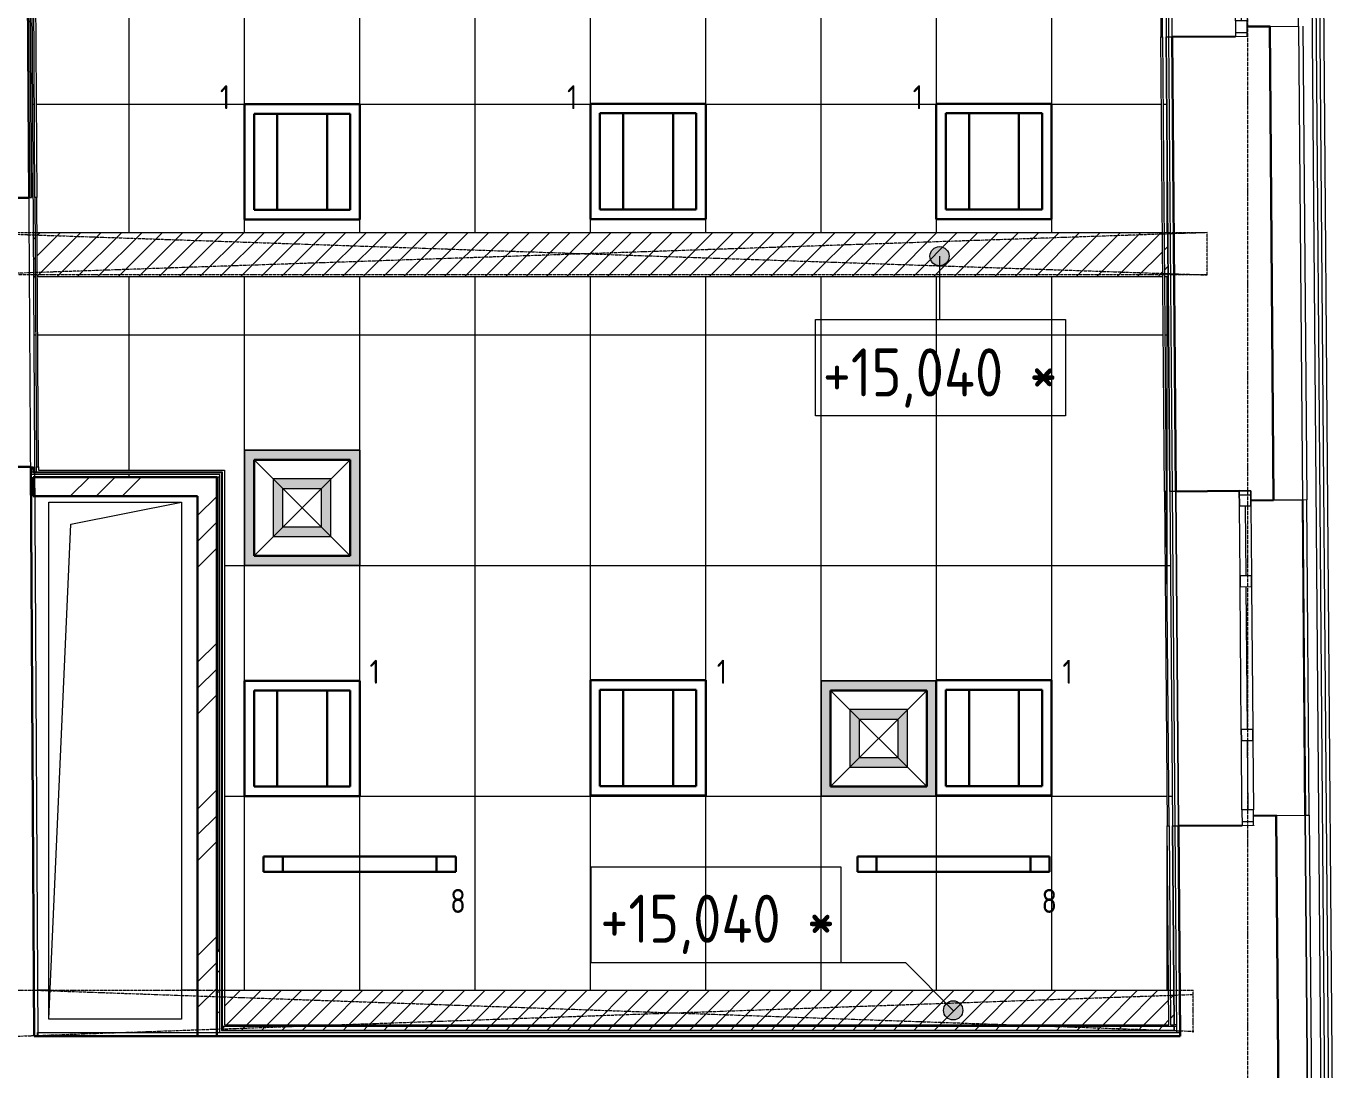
# Model space of a CAD drawing. Header units: millimetres. Extents: x -10051 to 73829, y -4843 to 44223.
# Drawn here: x 48994 to 55818, y 20421 to 25850 of the extents above; entities that cross this region are included whole.
import ezdxf

# ---------------------------------------------------------------- set-up
doc = ezdxf.new("R2010")
doc.units = ezdxf.units.MM
for name, pattern in [('ADSK_Линия сетки', [25, 20, -2.5, 0, -2.5]), ('ADSK_Штрих_ш3 п1_5', [4.5, 3, -1.5]), ('ADSK_Штрихпунктирная 2 точки_ш15 п1_5 п1_5 п1_5', [19.5, 15, -1.5, 0, -1.5, 0, -1.5])]:
    doc.linetypes.add(name, pattern=pattern)
for name, color, linetype, lineweight in [('_ Окна', 7, 'Continuous', 9), ('Аннотация', 7, 'Continuous', 20), ('Каркас', 7, 'Continuous', 18), ('Обобщенные модели', 7, 'Continuous', 18), ('Окна', 7, 'Continuous', 9), ('Оси', 7, 'Continuous', 9), ('Отметки', 7, 'Continuous', 9), ('Потолки', 7, 'Continuous', 9), ('Потолки штриховка', 7, 'Continuous', 9), ('Стены внутренние', 7, 'Continuous', 18), ('Стены наружные', 7, 'Continuous', 18), ('Стены несущие', 7, 'Continuous', 30), ('Стены отделка', 7, 'Continuous', 30), ('Стены штриховка', 7, 'Continuous', 9), ('Узлы', 7, 'Continuous', 18)]:
    doc.layers.add(name, color=color, linetype=linetype, lineweight=lineweight)
doc.layers.add('Линии', color=7, linetype='Continuous', lineweight=9, true_color=0x00a600)
doc.styles.add('GOST Common_2', font='GOST_Common.ttf', dxfattribs={"width": 0.9, "height": 250})
doc.styles.add('GOST Common_4', font='GOST_Common.ttf', dxfattribs={"width": 0.9, "height": 200})
pattern_1 = [(45, (0, 0), (-381.661, 381.661), []), (45, (134.94, 0), (0, 763.322), []), (45, (-134.94, 0), (0, 763.322), [])]
pattern_2 = [(45, (0, 0), (-53.03301, 53.03301), [])]

# ---------------------------------------------------------------- blocks, each defined once
blk = doc.blocks.new('окно трехпол с фрамугой - 1700-2320_h_ _нов_-2116873-План потолков 4-го этажа')
at = {"layer": '_ Окна', "lineweight": 18}
for p, q in [((-870, 75), (-870, 135)), ((-870, 135), (-790, 135)), ((-790, 75), (-870, 75)), ((-790, 135), (-790, 75)), ((-430, 75), (-430, 135)), ((-430, 135), (-370, 135)), ((-370, 75), (-430, 75)), ((-370, 135), (-370, 75)), ((370, 75), (370, 135)), ((370, 135), (430, 135)), ((430, 75), (370, 75)), ((430, 135), (430, 75)), ((790, 135), (790, 75)), ((870, 135), (790, 135)), ((790, 75), (870, 75)), ((870, 75), (870, 135))]:
    blk.add_line(p, q, dxfattribs=at)
at = {"layer": '_ Окна'}
for p, q in [((-850, 75), (-850, 135)), ((-790, 105), (-430, 105)), ((-370, 105), (370, 105)), ((430, 105), (790, 105)), ((850, 75), (850, 135))]:
    blk.add_line(p, q, dxfattribs=at)
at = {"layer": 'Окна'}
for p, q in [((-870, 135), (-870, 75)), ((-790, 135), (-870, 135)), ((-870, 75), (-790, 75)), ((-790, 135), (-430, 135)), ((-430, 75), (-790, 75)), ((-370, 135), (-430, 135)), ((-430, 75), (-370, 75)), ((-370, 135), (370, 135)), ((370, 75), (-370, 75)), ((430, 135), (370, 135)), ((370, 75), (430, 75)), ((430, 135), (790, 135)), ((790, 75), (430, 75)), ((870, 135), (790, 135)), ((790, 75), (870, 75)), ((870, 75), (870, 135))]:
    blk.add_line(p, q, dxfattribs=at)
blk = doc.blocks.new('GM_Отверстие прямоугольное _в плите_ - Отверстие-6377420-План потолков 4-го этажа')
at = {"layer": 'Обобщенные модели'}
for p, q in [((-345, -1345), (-345, 1345)), ((-345, 1345), (345, 1345)), ((-345, -1345), (-345, 1345)), ((-345, 1345), (345, 1345)), ((-230, 1230), (345, 1345)), ((345, 1345), (345, -1345)), ((345, 1345), (345, -1345)), ((-345, -1345), (-230, 1230)), ((345, -1345), (-345, -1345)), ((345, -1345), (-345, -1345))]:
    blk.add_line(p, q, dxfattribs=at)
blk = doc.blocks.new('Высотные отметки - Рамка-12095-План потолков 4-го этажа')
at = {"layer": 'Аннотация'}
for p, q in [((-6.5, 0), (-6.5, 5)), ((-6.5, 5), (6.5, 5)), ((6.5, 5), (6.5, 0)), ((6.5, 0), (-6.5, 0))]:
    blk.add_line(p, q, dxfattribs=at)

msp = doc.modelspace()

# ---------------------------------------------------------------- hatches: boundary and pattern name
at = {"layer": 'Отметки'}
h = msp.add_hatch(color=256, dxfattribs=at)
edge = h.paths.add_edge_path()
edge.add_arc((53746.113, 24653.617), 50, 0, 360)
h = msp.add_hatch(color=256, dxfattribs=at)
edge = h.paths.add_edge_path()
edge.add_arc((53816.989, 20730.302), 50, 0, 360)
at = {"layer": 'Потолки штриховка', "lineweight": 18}
h = msp.add_hatch(dxfattribs=at)
h.set_pattern_fill('FP_53', color=256, style=0, pattern_type=2)
h.set_pattern_definition([(90, (53129.43, 30244.9), (600, -4e-14), []), (0, (53129.4, 30244.9), (0, -1200), [])])
h.paths.add_polyline_path([(50015.929, 20835.573), (50015.929, 23530.09), (50010.929, 23530.09), (50010.929, 23528.09), (50012.929, 23528.09), (50012.929, 20835.573)])
h.paths.add_polyline_path([(50025.929, 20835.573), (54936.948, 20835.573), (54906.841, 24546.33), (49051.579, 24546.33), (49057.652, 23540.09), (50025.929, 23540.09), (50025.929, 21100.017)])
h.paths.add_polyline_path([(54958.04, 20835.573), (54964.949, 20835.573), (54934.937, 24546.33), (54916.937, 24546.33), (54946.948, 20835.573), (54950.811, 20835.573)])
h.paths.add_polyline_path([(49037.801, 23505.09), (50000.929, 23505.09), (50000.929, 23518.09), (49037.723, 23518.09)])
h.paths.add_polyline_path([(49047.652, 23530.09), (49041.579, 24546.33), (49031.578, 24546.33), (49037.651, 23530.09), (49047.481, 23530.09)])
h.paths.add_polyline_path([(49278.658, 24776.511), (54905.075, 24776.511), (54879.117, 27986), (49031.024, 27986), (49050.203, 24776.511), (49057.481, 24776.511)])
h.paths.add_polyline_path([(49030.203, 24776.511), (49040.203, 24776.511), (49021.024, 27986), (49011.024, 27986), (49029.916, 24824.504)])
h.paths.add_polyline_path([(54933.076, 24776.511), (54907.118, 27986), (54889.117, 27986), (54915.968, 24776.511), (54926.841, 24776.511)])
h.paths.add_polyline_path([(50212.605, 27998), (54879.02, 27998), (54877.403, 28198), (49029.757, 28198), (49030.952, 27998), (50093.811, 27998)])
h.paths.add_polyline_path([(54889.02, 27998), (54907.021, 27998), (54905.403, 28198), (54887.403, 28198)])
h.paths.add_polyline_path([(49020.952, 27998), (49019.116, 28198), (49009.757, 28198), (49010.952, 27998), (49019.116, 27998)])
h.paths.add_polyline_path([(49009.685, 28210), (49019.685, 28210), (49018.634, 28385.824), (49008.634, 28385.824), (49009.116, 28305.211)])
h.paths.add_polyline_path([(52629.637, 28210), (54877.306, 28210), (54875.884, 28385.824), (49028.635, 28385.824), (49029.685, 28210), (52364.336, 28210)])
h.paths.add_polyline_path([(54902.841, 28210), (54905.306, 28210), (54902.841, 28385.824), (54885.884, 28385.824), (54887.306, 28210), (54892.769, 28210)])
h.paths.add_polyline_path([(54872.776, 28770.09), (54842.123, 32560.09), (49003.69, 32560.09), (49026.338, 28770.09), (54862.834, 28770.09)])
h.paths.add_polyline_path([(54900.777, 28770.09), (54870.124, 32560.09), (54852.124, 32560.09), (54882.776, 28770.09), (54892.833, 28770.09)])
h.paths.add_polyline_path([(49006.338, 28770.09), (49016.338, 28770.09), (48993.69, 32560.09), (48983.689, 32560.09), (49006.268, 28781.771)])
h.paths.add_polyline_path([(52222.991, 32790.09), (54840.263, 32790.09), (54814.304, 35989.794), (53089.296, 35989.794), (53089.296, 36491.246), (48980.02, 36520.998), (49002.315, 32790.09), (51609.773, 32790.09)])
h.paths.add_polyline_path([(48985.915, 32790.09), (48992.315, 32790.09), (48969.84, 36549.07), (48959.852, 36549), (48982.315, 32790.09), (48983.689, 32790.09)])
h.paths.add_polyline_path([(54850.263, 32790.09), (54868.264, 32790.09), (54842.159, 36017.794), (53119.296, 36017.794), (53119.296, 36019.794), (53117.296, 36020.419), (53117.296, 36491.043), (53099.296, 36491), (53099.296, 35999.794), (54824.304, 35999.794), (54849.808, 32846.442)])
h.paths.add_polyline_path([(53117.296, 36501.044), (53117.296, 36519.044), (48979.853, 36549), (48980.02, 36530.998), (53099.296, 36501.174)])
h.paths.add_polyline_path([(53117.296, 36519.044), (53119.296, 36521.03), (53117.296, 36521.03)])
at = {"layer": 'Потолки штриховка', "lineweight": 18, "true_color": 0x787878}
h = msp.add_hatch(dxfattribs=at)
h.set_pattern_fill('FP_47', color=8, style=0, pattern_type=2)
h.set_pattern_definition(pattern_2)
h.paths.add_polyline_path([(49991.621, 20615.573), (50000.929, 20615.573), (50000.929, 20835.573), (49985.871, 20835.573), (49985.871, 20615.573)])
h.paths.add_polyline_path([(54968.647, 20625.573), (54968.485, 20627.573), (54966.631, 20627.573), (54968.631, 20625.589)])
h.paths.add_polyline_path([(50012.929, 20627.573), (54966.631, 20627.573), (54966.404, 20645.573), (50015.929, 20645.573), (50015.929, 20835.573), (50012.929, 20835.573), (50012.929, 20642.573)])
h.paths.add_polyline_path([(50010.929, 20625.573), (50012.929, 20627.573), (50010.929, 20627.573)])
h.paths.add_polyline_path([(53940.888, 20655.573), (54938.404, 20655.573), (54936.948, 20835.573), (50025.929, 20835.573), (50025.929, 20655.573), (53891.082, 20655.573)])
h.paths.add_polyline_path([(54960.04, 20655.573), (54966.404, 20655.573), (54964.199, 20835.573), (54946.948, 20835.573), (54948.404, 20655.573), (54958.04, 20655.573)])
h.paths.add_polyline_path([(49031.578, 24546.33), (49041.574, 24547.142), (49039.115, 24776.511), (49030.203, 24776.485), (49031.577, 24546.511)])
h.paths.add_polyline_path([(54705.282, 24546.33), (54906.935, 24546.511), (54905.075, 24776.511), (49050.208, 24775.706), (49051.579, 24546.33), (54025.223, 24546.33)])
h.paths.add_polyline_path([(54926.841, 24546.33), (54934.933, 24546.797), (54933.076, 24776.511), (54915.075, 24776.511), (54916.937, 24546.33), (54925.968, 24546.33)])
h.paths.add_polyline_path([(49278.658, 28540.09), (54510.189, 28540.09), (54510.189, 28575.824), (49027.499, 28575.824), (49027.713, 28540.09), (49275.05, 28540.09)])
h.paths.add_polyline_path([(49008.395, 28540.09), (49017.708, 28540.929), (49017.499, 28575.824), (49007.499, 28575.824), (49007.712, 28540.09)])
h.paths.add_polyline_path([(49861.437, 28615.824), (54874.023, 28615.824), (54872.776, 28770.09), (49026.338, 28770.09), (49027.26, 28615.824), (49570.048, 28615.824)])
h.paths.add_polyline_path([(54902.024, 28615.824), (54900.777, 28770.09), (54882.784, 28769.083), (54884.024, 28615.824), (54892.833, 28615.824)])
h.paths.add_polyline_path([(49014.28, 28615.824), (49017.26, 28615.824), (49016.338, 28770.09), (49006.338, 28770.09), (49007.26, 28615.824), (49009.116, 28615.824)])
h.paths.add_polyline_path([(50347.174, 32560.09), (54842.123, 32560.09), (54840.263, 32790.09), (49002.315, 32790.09), (49003.69, 32560.09), (49933.563, 32560.09)])
h.paths.add_polyline_path([(54870.124, 32560.09), (54868.186, 32790.09), (54850.263, 32790.09), (54852.124, 32560.09), (54868.186, 32560.09)])
h = msp.add_hatch(dxfattribs=at)
h.set_pattern_fill('FP_47', color=8, style=0, pattern_type=2)
h.set_pattern_definition(pattern_2)
h.paths.add_polyline_path([(50000.929, 20835.573), (50000.929, 21045.573), (49985.871, 21045.573), (49985.871, 20835.573), (49995.974, 20835.573)])
at = {"layer": 'Стены внутренние', "lineweight": 9}
h = msp.add_hatch(dxfattribs=at)
h.set_pattern_fill('FP_1', color=256, style=0, pattern_type=2)
h.set_pattern_definition(pattern_1)
h.paths.add_polyline_path([(49278.658, 23405.09), (49985.871, 23405.09), (49985.871, 23505.09), (49037.806, 23504.223), (49038.398, 23405.09), (49111.621, 23405.09)])
h = msp.add_hatch(dxfattribs=at)
h.set_pattern_fill('FP_1', color=256, style=0, pattern_type=2)
h.set_pattern_definition(pattern_1)
h.paths.add_polyline_path([(49985.871, 20595.573), (49985.871, 23405.09), (49885.871, 23405.09), (49885.871, 20595.573), (49971.621, 20595.573)])
at = {"layer": 'Узлы', "true_color": 0x939393}
h = msp.add_hatch(color=252, dxfattribs=at)
h.paths.add_polyline_path([(50729.432, 23044.906), (50729.432, 23644.906), (50129.432, 23644.906), (50129.432, 23044.906), (50679.432, 23044.906)])
h.paths.add_polyline_path([(50444.216, 23094.906), (50179.432, 23094.906), (50179.432, 23594.906), (50679.432, 23594.906), (50679.432, 23094.906)])
h.paths.add_polyline_path([(50579.432, 23194.906), (50579.432, 23494.906), (50279.432, 23494.906), (50279.432, 23194.906), (50579.116, 23194.906)])
h.paths.add_polyline_path([(50529.432, 23244.906), (50329.432, 23244.906), (50329.432, 23444.906), (50529.432, 23444.906)])
h = msp.add_hatch(color=252, dxfattribs=at)
h.paths.add_polyline_path([(53129.432, 21844.906), (53729.432, 21844.906), (53729.432, 22444.906), (53129.432, 22444.906), (53129.432, 21894.906)])
h.paths.add_polyline_path([(53679.432, 21894.906), (53179.432, 21894.906), (53179.432, 22394.906), (53679.432, 22394.906)])
h.paths.add_polyline_path([(53529.432, 21994.906), (53579.432, 21994.906), (53579.432, 22294.906), (53279.432, 22294.906), (53279.432, 21994.906), (53329.432, 21994.906)])
h.paths.add_polyline_path([(53329.432, 22044.906), (53329.432, 22244.906), (53529.432, 22244.906), (53529.432, 22044.906)])

# ---------------------------------------------------------------- linework, layer by layer
at = {"layer": 'Каркас', "color": 8, "linetype": 'ADSK_Штрих_ш3 п1_5', "lineweight": 9, "true_color": 0x808080}
for p, q in [((49991.621, 23505.09), (49991.621, 21045.573)), ((49111.621, 20835.573), (49053.753, 20835.573)), ((49885.871, 20835.573), (49801.621, 20835.573))]:
    msp.add_line(p, q, dxfattribs=at)
at = {"layer": 'Линии', "color": 5, "lineweight": 30, "true_color": 0x0000ff}
for p, q in [((50129.432, 25444.906), (50729.432, 25444.906)), ((50129.432, 24844.906), (50129.432, 25444.906)), ((50679.432, 25394.906), (50179.432, 25394.906)), ((50179.432, 25394.906), (50179.432, 24894.906)), ((50299.432, 25394.906), (50299.432, 24894.906)), ((50559.432, 25394.906), (50559.432, 24894.906)), ((50679.432, 24894.906), (50679.432, 25394.906)), ((50729.432, 25444.906), (50729.432, 24844.906)), ((51929.431, 25447.338), (52529.431, 25447.338)), ((51929.431, 24847.338), (51929.431, 25447.338)), ((52479.431, 25397.338), (51979.431, 25397.338)), ((51979.431, 25397.338), (51979.431, 24897.338)), ((52099.431, 25397.338), (52099.431, 24897.338)), ((52359.431, 25397.338), (52359.431, 24897.338)), ((52479.431, 24897.338), (52479.431, 25397.338)), ((52529.431, 25447.338), (52529.431, 24847.338)), ((50729.432, 24844.906), (50129.432, 24844.906)), ((50179.432, 24894.906), (50679.432, 24894.906)), ((52529.431, 24847.338), (51929.431, 24847.338)), ((51979.431, 24897.338), (52479.431, 24897.338)), ((50679.432, 23594.906), (50179.432, 23594.906)), ((50179.432, 23594.906), (50179.432, 23094.906)), ((50679.432, 23094.906), (50679.432, 23594.906)), ((50179.432, 23094.906), (50679.432, 23094.906)), ((51929.431, 22447.338), (52529.431, 22447.338)), ((51929.431, 21847.338), (51929.431, 22447.338)), ((52479.431, 22397.338), (51979.431, 22397.338)), ((51979.431, 22397.338), (51979.431, 21897.338)), ((52099.431, 22397.338), (52099.431, 21897.338)), ((52359.431, 22397.338), (52359.431, 21897.338)), ((52479.431, 21897.338), (52479.431, 22397.338)), ((52529.431, 22447.338), (52529.431, 21847.338)), ((53679.432, 22394.906), (53179.432, 22394.906)), ((53179.432, 22394.906), (53179.432, 21894.906)), ((53679.432, 21894.906), (53679.432, 22394.906)), ((53729.431, 22447.338), (54329.431, 22447.338)), ((53729.431, 21847.338), (53729.431, 22447.338)), ((54279.431, 22397.338), (53779.431, 22397.338)), ((53779.431, 22397.338), (53779.431, 21897.338)), ((53899.431, 22397.338), (53899.431, 21897.338)), ((54159.431, 22397.338), (54159.431, 21897.338)), ((54279.431, 21897.338), (54279.431, 22397.338)), ((54329.431, 22447.338), (54329.431, 21847.338)), ((52529.431, 21847.338), (51929.431, 21847.338)), ((51979.431, 21897.338), (52479.431, 21897.338)), ((53179.432, 21894.906), (53679.432, 21894.906)), ((54329.431, 21847.338), (53729.431, 21847.338)), ((53779.431, 21897.338), (54279.431, 21897.338)), ((50228.93, 21450.799), (50228.93, 21530.799)), ((50228.93, 21530.799), (51228.93, 21530.799)), ((50328.93, 21450.799), (50328.93, 21530.799)), ((51128.93, 21530.799), (51128.93, 21450.799)), ((51228.93, 21530.799), (51228.93, 21450.799)), ((53318.93, 21450.799), (53318.93, 21530.799)), ((53318.93, 21530.799), (54318.93, 21530.799)), ((53418.93, 21450.799), (53418.93, 21530.799)), ((54218.93, 21530.799), (54218.93, 21450.799)), ((54318.93, 21530.799), (54318.93, 21450.799)), ((51228.93, 21450.799), (50228.93, 21450.799)), ((54318.93, 21450.799), (53318.93, 21450.799))]:
    msp.add_line(p, q, dxfattribs=at)
at = {"layer": 'Линии', "color": 1, "lineweight": 30, "true_color": 0xff0000}
for p, q in [((53729.431, 25447.338), (54329.431, 25447.338)), ((53729.431, 24847.338), (53729.431, 25447.338)), ((54279.431, 25397.338), (53779.431, 25397.338)), ((53779.431, 25397.338), (53779.431, 24897.338)), ((53899.431, 25397.338), (53899.431, 24897.338)), ((54159.431, 25397.338), (54159.431, 24897.338)), ((54279.431, 24897.338), (54279.431, 25397.338)), ((54329.431, 25447.338), (54329.431, 24847.338)), ((54329.431, 24847.338), (53729.431, 24847.338)), ((53779.431, 24897.338), (54279.431, 24897.338)), ((50129.432, 22444.906), (50729.432, 22444.906)), ((50129.432, 21844.906), (50129.432, 22444.906)), ((50679.432, 22394.906), (50179.432, 22394.906)), ((50179.432, 22394.906), (50179.432, 21894.906)), ((50299.432, 22394.906), (50299.432, 21894.906)), ((50559.432, 22394.906), (50559.432, 21894.906)), ((50679.432, 21894.906), (50679.432, 22394.906)), ((50729.432, 22444.906), (50729.432, 21844.906)), ((50729.432, 21844.906), (50129.432, 21844.906)), ((50179.432, 21894.906), (50679.432, 21894.906))]:
    msp.add_line(p, q, dxfattribs=at)
at = {"layer": 'Линии', "color": 7, "linetype": 'ADSK_Штрихпунктирная 2 точки_ш15 п1_5 п1_5 п1_5'}
for p, q in [((48689.761, 24776.511), (55138.737, 24556.511)), ((55138.737, 24776.511), (48689.761, 24556.511)), ((48689.761, 24776.511), (55138.737, 24776.511)), ((55138.737, 24556.511), (55138.737, 24776.511)), ((55138.737, 24556.511), (48689.761, 24556.511)), ((48905.862, 20835.573), (55065.862, 20835.573)), ((49033.753, 20835.573), (55069.959, 20621.523)), ((55065.862, 20615.573), (55065.862, 20835.573)), ((48905.862, 20594.691), (55061.993, 20812.993))]:
    msp.add_line(p, q, dxfattribs=at)
at = {"layer": 'Линии', "color": 7, "lineweight": 18}
for p, q in [((50129.432, 23644.906), (50729.432, 23644.906)), ((50129.432, 23044.906), (50129.432, 23644.906)), ((50729.432, 23644.906), (50729.432, 23044.906)), ((50179.432, 23594.906), (50679.432, 23094.906)), ((50679.432, 23594.906), (50179.432, 23094.906)), ((50729.432, 23044.906), (50129.432, 23044.906)), ((53129.432, 22444.906), (53729.432, 22444.906)), ((53129.432, 21844.906), (53129.432, 22444.906)), ((53179.432, 22394.906), (53679.432, 21894.906)), ((53679.432, 22394.906), (53179.432, 21894.906)), ((53729.432, 22444.906), (53729.432, 21844.906)), ((53729.432, 21844.906), (53129.432, 21844.906))]:
    msp.add_line(p, q, dxfattribs=at)
at = {"layer": 'Линии', "color": 7}
for p, q in [((50729.432, 23644.906), (50129.432, 23644.906)), ((50129.432, 23644.906), (50129.432, 23044.906)), ((50729.432, 23044.906), (50729.432, 23644.906)), ((50179.432, 23094.906), (50179.432, 23594.906)), ((50179.432, 23594.906), (50679.432, 23594.906)), ((50679.432, 23594.906), (50679.432, 23094.906)), ((50279.432, 23494.906), (50279.432, 23194.906)), ((50579.432, 23494.906), (50279.432, 23494.906)), ((50579.432, 23194.906), (50579.432, 23494.906)), ((50329.432, 23444.906), (50529.432, 23444.906)), ((50329.432, 23244.906), (50329.432, 23444.906)), ((50529.432, 23444.906), (50529.432, 23244.906)), ((50529.432, 23244.906), (50329.432, 23244.906)), ((50279.432, 23194.906), (50579.432, 23194.906)), ((50679.432, 23094.906), (50179.432, 23094.906)), ((50129.432, 23044.906), (50729.432, 23044.906)), ((53729.432, 22444.906), (53129.432, 22444.906)), ((53129.432, 22444.906), (53129.432, 21844.906)), ((53179.432, 21894.906), (53179.432, 22394.906)), ((53179.432, 22394.906), (53679.432, 22394.906)), ((53679.432, 22394.906), (53679.432, 21894.906)), ((53729.432, 21844.906), (53729.432, 22444.906)), ((53279.432, 22294.906), (53279.432, 21994.906)), ((53579.432, 22294.906), (53279.432, 22294.906)), ((53579.432, 21994.906), (53579.432, 22294.906)), ((53329.432, 22244.906), (53529.432, 22244.906)), ((53329.432, 22044.906), (53329.432, 22244.906)), ((53529.432, 22244.906), (53529.432, 22044.906)), ((53529.432, 22044.906), (53329.432, 22044.906)), ((53279.432, 21994.906), (53579.432, 21994.906)), ((53129.432, 21844.906), (53729.432, 21844.906)), ((53679.432, 21894.906), (53179.432, 21894.906))]:
    msp.add_line(p, q, dxfattribs=at)
at = {"layer": 'Оси', "linetype": 'ADSK_Линия сетки'}
msp.add_line((55349.565, -3698.875), (55349.565, 44222.998), dxfattribs=at)
at = {"layer": 'Отметки', "lineweight": 20}
for p, q in [((53746.113, 24653.617), (53746.113, 24323.748)), ((53746.113, 24323.748), (53750.964, 24323.748)), ((53570.205, 20977.086), (52583.059, 20977.086)), ((53816.989, 20730.302), (53570.205, 20977.086))]:
    msp.add_line(p, q, dxfattribs=at)
at = {"layer": 'Отметки'}
for centre in [(53746.113, 24653.617), (53816.989, 20730.302)]:
    msp.add_circle(centre, 50, dxfattribs=at)
at = {"layer": 'Потолки'}
for p, q in [((49030.203, 24776.511), (49040.203, 24776.511)), ((49050.203, 24776.511), (54905.075, 24776.511)), ((54915.075, 24776.511), (54933.076, 24776.511)), ((49041.579, 24546.33), (49031.578, 24546.33)), ((54906.936, 24546.33), (49051.579, 24546.33)), ((54934.937, 24546.33), (54916.937, 24546.33)), ((50000.929, 23505.09), (49985.871, 23505.09)), ((49985.871, 21045.573), (50000.929, 21045.573)), ((49985.871, 20835.573), (50000.929, 20835.573)), ((50012.929, 20835.573), (50015.929, 20835.573)), ((50025.929, 20835.573), (54936.948, 20835.573)), ((54946.948, 20835.573), (54964.949, 20835.573))]:
    msp.add_line(p, q, dxfattribs=at)
at = {"layer": 'Стены внутренние'}
for p, q in [((54882.77, 27534.407), (54896.842, 25794.464)), ((54906.841, 25794.545), (54892.769, 27534.488)), ((54922.776, 27533.731), (54936.84, 25794.787)), ((54956.84, 25794.949), (54942.776, 27533.892)), ((49039.115, 24958.525), (49047.481, 23558.55)), ((49057.481, 23558.609), (49049.115, 24958.584)), ((54915.968, 23429.547), (54930.041, 21689.604)), ((54940.04, 21689.685), (54925.968, 23429.628)), ((54955.975, 23428.87), (54970.039, 21689.927)), ((54975.975, 23429.032), (54990.039, 21690.089)), ((54990.039, 21690.089), (54975.975, 23429.032))]:
    msp.add_line(p, q, dxfattribs=at)
at = {"layer": 'Стены наружные'}
for p, q in [((55758.359, 16954.954), (55629.109, 32935.97)), ((55778.357, 16955.116), (55649.107, 32936.06)), ((55798.355, 16955.277), (55669.107, 32936.15)), ((55818.141, 16981.757), (55689.318, 32909.958)), ((54910.769, 27534.633), (54924.841, 25794.69)), ((55613.839, 25850.264), (55600.576, 27490.211)), ((54943.968, 23429.773), (54958.04, 21689.83)), ((55647.038, 21745.404), (55633.775, 23385.351)), ((55636.349, 23385.371), (55649.613, 21745.425)), ((55669.612, 21745.587), (55656.349, 23385.533))]:
    msp.add_line(p, q, dxfattribs=at)
at = {"layer": 'Стены несущие'}
for p, q in [((49009.116, 24958.345), (48984.281, 29114.271)), ((54956.84, 25794.949), (55286.829, 25797.618)), ((54975.967, 23430.032), (54956.84, 25794.949)), ((55346.423, 25848.102), (55466.419, 25849.072)), ((55346.827, 25798.103), (55346.835, 25797.103)), ((55466.427, 25848.072), (55463.852, 25848.051)), ((55463.852, 25848.051), (55483.78, 23384.137)), ((55483.78, 23384.137), (55463.852, 25848.051)), ((55466.419, 25849.072), (55466.427, 25848.072)), ((49009.116, 24958.345), (48499.125, 24955.298)), ((48507.491, 23555.323), (49017.482, 23558.37)), ((49035.187, 20595.573), (49017.482, 23558.37)), ((49017.651, 23530.09), (49017.482, 23558.37)), ((49030.391, 23405.09), (49030.391, 23505.09)), ((49030.391, 23505.09), (49985.871, 23505.09)), ((49985.871, 23505.09), (49985.871, 20595.573)), ((55305.956, 23432.701), (54975.967, 23430.032)), ((49885.871, 23405.09), (49030.391, 23405.09)), ((49885.871, 20595.573), (49885.871, 23405.09)), ((55483.78, 23384.137), (55366.358, 23383.188)), ((55379.622, 21743.241), (55499.618, 21744.212)), ((55499.626, 21743.212), (55497.051, 21743.191)), ((55516.008, 19399.266), (55497.051, 21743.191)), ((55499.618, 21744.212), (55499.626, 21743.212)), ((54990.039, 21690.089), (55320.028, 21692.758)), ((54998.891, 20595.573), (54990.039, 21690.089)), ((55380.026, 21693.243), (55380.034, 21692.243)), ((49035.187, 20595.573), (54998.891, 20595.573))]:
    msp.add_line(p, q, dxfattribs=at)
at = {"layer": 'Стены отделка', "lineweight": 9}
for p, q in [((48959.661, 36581.018), (49055.188, 20595.583)), ((49035.188, 20595.463), (48975.915, 30514.246)), ((48996.281, 29114.343), (49021.116, 24958.417)), ((49039.115, 24958.525), (49014.28, 29114.45)), ((49024.28, 29114.51), (49049.115, 24958.584)), ((54924.841, 25794.69), (54956.84, 25794.949)), ((54956.84, 25794.949), (54975.975, 23429.032)), ((55463.852, 25848.051), (55463.844, 25849.051)), ((55466.419, 25849.072), (55613.839, 25850.264)), ((55613.839, 25850.264), (55633.775, 23385.351)), ((55636.349, 23385.371), (55616.414, 25850.285)), ((55636.413, 25850.447), (55656.349, 23385.533)), ((54896.842, 25794.464), (54906.841, 25794.545)), ((54915.968, 23429.547), (54896.842, 25794.464)), ((54906.841, 25794.545), (54925.968, 23429.628)), ((54943.968, 23429.773), (54924.841, 25794.69)), ((54936.84, 25794.787), (54955.975, 23428.87)), ((49009.112, 24959.021), (49021.112, 24959.093)), ((49009.116, 24958.345), (49009.112, 24959.021)), ((49021.116, 24958.417), (49009.116, 24958.345)), ((49021.112, 24959.093), (49021.116, 24958.417)), ((49021.116, 24958.417), (49021.116, 24958.417)), ((49049.115, 24958.584), (49039.115, 24958.525)), ((49017.482, 23558.37), (49029.482, 23558.442)), ((49029.482, 23558.442), (49029.482, 23558.442)), ((49029.482, 23558.442), (49029.651, 23530.09)), ((49029.482, 23558.442), (49029.651, 23530.09)), ((49047.481, 23558.55), (49057.481, 23558.609)), ((49047.652, 23530.09), (49047.481, 23558.55)), ((49057.481, 23558.609), (49057.592, 23540.09)), ((49029.651, 23530.09), (49017.651, 23530.09)), ((50000.929, 23518.09), (49017.723, 23518.09)), ((50015.929, 23530.09), (49029.651, 23530.09)), ((49057.592, 23540.09), (50025.929, 23540.09)), ((50000.929, 20615.573), (50000.929, 23518.09)), ((50012.929, 23528.09), (50012.929, 20627.573)), ((50015.929, 20645.573), (50015.929, 23530.09)), ((50025.929, 23540.09), (50025.929, 20655.573)), ((54925.968, 23429.628), (54915.968, 23429.547)), ((54955.967, 23429.87), (54943.968, 23429.773)), ((54975.975, 23429.032), (54955.975, 23428.87)), ((55633.775, 23385.351), (55483.78, 23384.137)), ((55656.349, 23385.533), (55636.349, 23385.371)), ((55497.051, 21743.191), (55497.043, 21744.191)), ((55499.618, 21744.212), (55647.038, 21745.404)), ((55647.038, 21745.404), (55666.003, 19400.479)), ((55649.613, 21745.425), (55669.612, 21745.587)), ((55668.578, 19400.5), (55649.613, 21745.425)), ((55669.612, 21745.587), (55688.577, 19400.661)), ((54930.041, 21689.604), (54940.04, 21689.685)), ((54938.404, 20655.573), (54930.041, 21689.604)), ((54940.04, 21689.685), (54948.404, 20655.573)), ((54958.04, 21689.83), (54990.039, 21690.089)), ((54966.404, 20655.573), (54958.04, 21689.83)), ((54970.039, 21689.927), (54978.731, 20615.308)), ((54990.039, 21690.089), (54998.73, 20615.469)), ((49052.329, 20595.573), (49052.329, 20615.573)), ((49052.329, 20615.573), (54998.891, 20615.573)), ((50012.929, 20627.573), (54966.631, 20627.573)), ((54966.485, 20645.573), (50015.929, 20645.573)), ((50025.929, 20655.573), (54938.404, 20655.573)), ((54948.404, 20655.573), (54966.404, 20655.573)), ((54966.631, 20627.573), (54966.485, 20645.573)), ((54998.73, 20615.469), (54978.731, 20615.308)), ((54998.891, 20615.573), (54998.891, 20595.573)), ((49055.188, 20595.583), (49035.188, 20595.463))]:
    msp.add_line(p, q, dxfattribs=at)
at = {"layer": 'Стены штриховка'}
for p, q in [((48994.281, 29114.331), (49019.116, 24958.405)), ((54945.967, 23429.789), (54926.841, 25794.707)), ((49019.112, 24959.081), (49019.116, 24958.405)), ((49027.482, 23558.43), (49027.663, 23528.09)), ((49027.482, 23558.43), (49027.651, 23530.09)), ((49027.663, 23528.09), (50012.929, 23528.09)), ((50010.929, 23530.09), (50010.929, 20625.573)), ((50012.929, 23530.09), (50012.929, 23528.09)), ((54968.405, 20655.573), (54960.04, 21689.846)), ((50010.929, 20625.573), (54968.647, 20625.573)), ((54978.405, 20655.573), (54966.404, 20655.573)), ((54978.486, 20645.573), (54966.485, 20645.573)), ((54968.647, 20625.573), (54968.485, 20645.573))]:
    msp.add_line(p, q, dxfattribs=at)

# ---------------------------------------------------------------- block references
at = {"layer": 'Обобщенные модели'}
msp.add_blockref('GM_Отверстие прямоугольное _в плите_ - Отверстие-6377420-План потолков 4-го этажа', (49456.621, 22030.09), dxfattribs=at)
at = {"layer": 'Окна', "rotation": 270.4633818725627}
for p in [(55204.795, 26666.983), (55237.994, 22562.123)]:
    msp.add_blockref('окно трехпол с фрамугой - 1700-2320_h_ _нов_-2116873-План потолков 4-го этажа', p, dxfattribs=at)
at = {"layer": 'Отметки', "lineweight": 20, "xscale": 99.99999999999993, "yscale": 99.99999999999993, "zscale": 99.99999999999993, "rotation": 180}
msp.add_blockref('Высотные отметки - Рамка-12095-План потолков 4-го этажа', (53750.964, 24323.748), dxfattribs=at)
at = {"layer": 'Отметки', "lineweight": 20, "xscale": 99.99999999999993, "yscale": 99.99999999999993, "zscale": 99.99999999999993}
msp.add_blockref('Высотные отметки - Рамка-12095-План потолков 4-го этажа', (52583.059, 20977.086), dxfattribs=at)

# ---------------------------------------------------------------- texts
at = {"layer": 'Аннотация', "lineweight": 9, "char_height": 125, "width": 175.5, "attachment_point": 5, "line_spacing_factor": 1.022766, "style": 'GOST Common_4'}
for s, insert in [('\\pt180,360,540,720,900,1080,1260,1440,1620,1800,1980,2160,2340,2520,2700,2880,3060,3240,3420,3600,3780,3960,4140,4320,4500,4680,4860,5040,5220,5400,5580,5760;1 ', (50028.785, 25480.992)), ('\\pt180,360,540,720,900,1080,1260,1440,1620,1800,1980,2160,2340,2520,2700,2880,3060,3240,3420,3600,3780,3960,4140,4320,4500,4680,4860,5040,5220,5400,5580,5760;1 ', (51835.008, 25480.992)), ('\\pt180,360,540,720,900,1080,1260,1440,1620,1800,1980,2160,2340,2520,2700,2880,3060,3240,3420,3600,3780,3960,4140,4320,4500,4680,4860,5040,5220,5400,5580,5760;1 ', (53633.614, 25480.992)), ('\\pt180,360,540,720,900,1080,1260,1440,1620,1800,1980,2160,2340,2520,2700,2880,3060,3240,3420,3600,3780,3960,4140,4320,4500,4680,4860,5040,5220,5400,5580,5760;1 ', (50807.563, 22491.725)), ('\\pt180,360,540,720,900,1080,1260,1440,1620,1800,1980,2160,2340,2520,2700,2880,3060,3240,3420,3600,3780,3960,4140,4320,4500,4680,4860,5040,5220,5400,5580,5760;1 ', (52613.786, 22491.725)), ('\\pt180,360,540,720,900,1080,1260,1440,1620,1800,1980,2160,2340,2520,2700,2880,3060,3240,3420,3600,3780,3960,4140,4320,4500,4680,4860,5040,5220,5400,5580,5760;1 ', (54412.392, 22491.725)), ('\\pt180,360,540,720,900,1080,1260,1440,1620,1800,1980,2160,2340,2520,2700,2880,3060,3240,3420,3600,3780,3960,4140,4320,4500,4680,4860,5040,5220,5400,5580,5760;8 ', (51240.666, 21299.643)), ('\\pt180,360,540,720,900,1080,1260,1440,1620,1800,1980,2160,2340,2520,2700,2880,3060,3240,3420,3600,3780,3960,4140,4320,4500,4680,4860,5040,5220,5400,5580,5760;8 ', (54317.249, 21299.643))]:
    msp.add_mtext(s, dxfattribs=dict(at, insert=insert))
at = {"layer": 'Отметки', "lineweight": 20, "char_height": 250, "width": 1469.31552, "attachment_point": 1, "line_spacing_factor": 1.022761, "style": 'GOST Common_2'}
for insert in [(53138.749, 24174.305), (51981.123, 21331.944)]:
    msp.add_mtext('+15,040 *', dxfattribs=dict(at, insert=insert))

doc.saveas('drawing.dxf')
